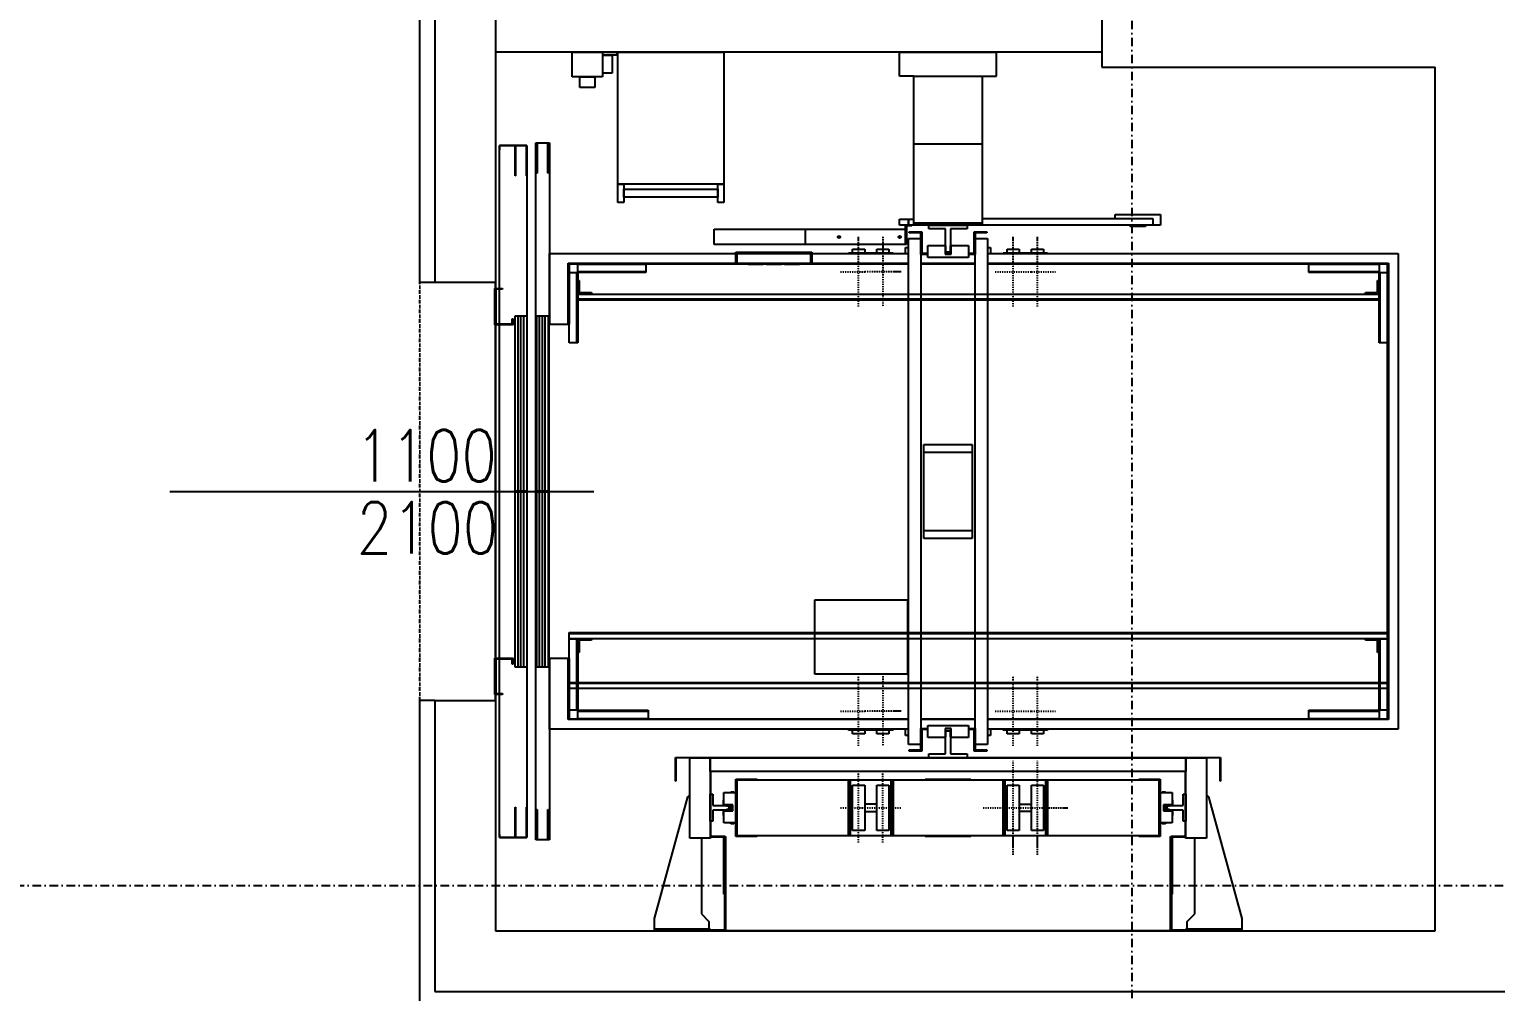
# Model space of a CAD drawing. Header units: millimetres. Extents: x -3035503 to 19821, y 792 to 235380.
# Drawn here: x -2928843 to -2924005, y 187335 to 190511 of the extents above; entities that cross this region are included whole.
import ezdxf
from ezdxf.enums import TextEntityAlignment as Align

# ---------------------------------------------------------------- set-up
doc = ezdxf.new("R2010")
doc.units = ezdxf.units.MM
for name, pattern in [('4np_fit_out$0$ČERCHOVANÁ', [25.4, 12.7, -6.35, 0, -6.35]), ('DD4', [0.8, 0.4, -0.2, 0, -0.2]), ('DIVIDE', [31.75, 12.7, -6.35, 0, -6.35, 0, -6.35])]:
    doc.linetypes.add(name, pattern=pattern)
for name, color, linetype in [('ARCH_N-02-CO', 251, 'Continuous'), ('ARCH_O-02-CO', 251, 'Continuous'), ('ARCH_O-06-CO', 8, 'DD4'), ('ARCH_T-02-CO', 252, 'Continuous'), ('ARCH_Z-02-CO', 252, 'Continuous'), ('ARCH_Z-06-CO', 252, 'Continuous')]:
    doc.layers.add(name, color=color, linetype=linetype)
doc.styles.add('4np_fit_out$0$STANDARD', font='romans.shx', dxfattribs={"width": 0.8})

# ---------------------------------------------------------------- blocks, each defined once
blk = doc.blocks.new('4np_fit_out$0$LIFT - V4 - 1500x2700')
at = {"layer": 'ARCH_N-02-CO'}
for p, q in [((-785, 2978), (-785, 1623)), ((785, 2978), (-785, 2978)), ((785, 1623), (785, 2978)), ((753, 2946), (-753, 2946)), ((-753, 2946), (-753, 1623)), ((-750, 2943), (750, 2943)), ((-750, 1623), (-750, 2943)), ((750, 2943), (750, 1623)), ((753, 1623), (753, 2946)), ((-1450, 2462), (-1450, 2277)), ((-1444, 2462), (-1450, 2462)), ((-1444, 2277), (-1444, 2462)), ((-1409, 2462), (-1444, 2462)), ((-1444, 2462), (-1444, 2282)), ((-1008, 2352), (-1409, 2462)), ((-956, 2392), (-956, 2391)), ((-878, 2392), (-956, 2392)), ((-956, 2391), (-879, 2391)), ((-879, 2391), (-879, 1556.5)), ((-878, 1556.5), (-878, 2392)), ((-879, 2345.5), (-1144, 2345.5)), ((-1144, 2345.5), (-1144, 2277.5)), ((-1003, 2347), (-1008, 2352)), ((-1003, 2345.5), (-1003, 2347)), ((-879, 2277.5), (-879, 2345.5)), ((-1447, 2277), (-1450, 2277)), ((-1450, 2277), (-1450, 2227)), ((-1450, 2277), (-1444, 2277)), ((-1447, 2230), (-1447, 2277)), ((-1444, 2282), (-1419, 2282)), ((-1419, 2282), (-1394, 2307)), ((-1394, 2307), (-1144, 2307)), ((-1144, 2277.5), (-1144, 2277)), ((-1144, 2277.5), (-879, 2277.5)), ((-1144, 2277), (-1088.5, 2277)), ((-1140.5, 2277.5), (-1140.5, 2233)), ((-1137.5, 2277), (-1088.5, 2277)), ((-1137.5, 2230), (-1137.5, 2277)), ((-999.5, 2277.5), (-1088.5, 2277.5)), ((-1088.5, 2277.5), (-1088.5, 2276.5)), ((-1088.5, 2277), (-1088.5, 2269.1)), ((-999.5, 2277), (-1088.5, 2277)), ((-1088.5, 2276.5), (-999.5, 2276.5)), ((-999.5, 2276.5), (-999.5, 2277.5)), ((-999.5, 2269.1), (-999.5, 2277)), ((-999.5, 2277), (-924, 2277)), ((-999.5, 2277), (-949, 2277)), ((-949, 2277), (-949, 2277.5)), ((-879, 2277.5), (-924, 2277.5)), ((-924, 2277.5), (-924, 708.5)), ((-879, 708.5), (-879, 2277.5)), ((-1450, 2227), (-1450, 759)), ((-1450, 2227), (-1139, 2227)), ((-1139, 2230), (-1447, 2230)), ((-1140.5, 2233), (-1329, 2233)), ((-1329, 2233), (-1329, 2230)), ((-1329, 2230), (-1137.5, 2230)), ((-1139, 2227), (-1139, 2230)), ((-1054, 2232.5), (-1094, 2232.5)), ((-1094, 2232.5), (-1094, 2193.5)), ((-1088.5, 2269.1), (-1051.9, 2269.1)), ((-1052, 2234), (-1069, 2234)), ((-1069, 2234), (-1069, 2232.5)), ((-1054, 2203.5), (-1054, 2232.5)), ((-1052, 2224), (-1052, 2234)), ((-1051.9, 2269.1), (-1051.9, 2224)), ((-1036.1, 2224), (-1036.1, 2269.1)), ((-1036.1, 2269.1), (-999.5, 2269.1)), ((-1019, 2234), (-1036, 2234)), ((-1036, 2234), (-1036, 2224)), ((-994, 2232.5), (-1034, 2232.5)), ((-1034, 2232.5), (-1034, 2203.5)), ((-1019, 2232.5), (-1019, 2234)), ((-994, 2193.5), (-994, 2232.5)), ((-949, 2193), (-1139, 2193)), ((-1139, 2193), (-1139, 2123)), ((-1136, 2190), (-952, 2190)), ((-1136, 2123), (-1136, 2190)), ((-952, 2190), (-1136, 2190)), ((-1136, 2190), (-1136, 1821.5)), ((-1094, 2210), (-1096.5, 2210)), ((-1096.5, 2210), (-1096.5, 2200)), ((-1096.5, 2200), (-1094, 2200)), ((-1094, 2193.5), (-994, 2193.5)), ((-1049, 2224), (-1054, 2224)), ((-1034, 2203.5), (-1054, 2203.5)), ((-1049, 2204), (-1049, 2224)), ((-1049, 2215), (-1039, 2215)), ((-1039, 2215), (-1049, 2215)), ((-1049, 2210), (-1039, 2210)), ((-1039, 2210), (-1049, 2210)), ((-1039, 2204), (-1049, 2204)), ((-1034, 2224), (-1039, 2224)), ((-1039, 2224), (-1039, 2204)), ((-991.5, 2210), (-994, 2210)), ((-994, 2200), (-991.5, 2200)), ((-991.5, 2200), (-991.5, 2210)), ((-952, 2190), (-952, 2123)), ((-952, 1821.5), (-952, 2190)), ((-949, 2123), (-949, 2193)), ((914, 2194), (879, 2194)), ((879, 2194), (879, 2169)), ((914, 2044), (914, 2194)), ((879, 2144), (874, 2144)), ((874, 2144), (874, 2124)), ((901, 2169), (879, 2169)), ((879, 2169), (879, 1605.5)), ((879, 2124), (879, 2144)), ((901, 1605.5), (901, 2169)), ((-1139, 2123), (-1136, 2123)), ((-952, 2123), (-949, 2123)), ((879, 2124), (874, 2124)), ((874, 2124), (874, 2114)), ((874, 2114), (874, 2094)), ((874, 2114), (879, 2114)), ((874, 2094), (879, 2094)), ((879, 2114), (879, 2124)), ((879, 2094), (879, 2114)), ((901, 2044), (914, 2044)), ((-1136, 1821.5), (-1136, 1815.5)), ((-952, 1821.5), (-1136, 1821.5)), ((-1136, 1815.5), (-1136, 1680.5)), ((-952, 1815.5), (-1136, 1815.5)), ((-1136, 1815.5), (-952, 1815.5)), ((-1113.3, 1808), (-1119, 1808)), ((-1119, 1808), (-1119, 1768)), ((-1097, 1808), (-1113.3, 1808)), ((-1072.7, 1808), (-1097, 1808)), ((-1044, 1808), (-1072.7, 1808)), ((-1055.5, 1810.5), (-1056.5, 1810.5)), ((-1056.5, 1810.5), (-1056.5, 1808)), ((-1052.8, 1810.5), (-1055.5, 1810.5)), ((-1048.8, 1810.5), (-1052.8, 1810.5)), ((-1044, 1810.5), (-1048.8, 1810.5)), ((-1039.2, 1810.5), (-1044, 1810.5)), ((-1015.3, 1808), (-1044, 1808)), ((-1035.2, 1810.5), (-1039.2, 1810.5)), ((-1032.5, 1810.5), (-1035.2, 1810.5)), ((-1031.5, 1810.5), (-1032.5, 1810.5)), ((-1031.5, 1808), (-1031.5, 1810.5)), ((-991, 1808), (-1015.3, 1808)), ((-974.7, 1808), (-991, 1808)), ((-969, 1808), (-974.7, 1808)), ((-969, 1768), (-969, 1808)), ((-952, 1815.5), (-952, 1821.5)), ((-952, 1680.5), (-952, 1815.5)), ((-794.3, 1808), (-800, 1808)), ((-800, 1808), (-800, 1768)), ((-787.5, 1808), (-794.3, 1808)), ((-785, 1821.5), (-787.5, 1821.5)), ((-787.5, 1821.5), (-787.5, 1674.5)), ((787.5, 1821.5), (785, 1821.5)), ((787.5, 1674.5), (787.5, 1821.5)), ((794.3, 1808), (787.5, 1808)), ((800, 1808), (794.3, 1808)), ((800, 1768), (800, 1808)), ((-1119, 1768), (-1113.3, 1768)), ((-1113.3, 1768), (-1097, 1768)), ((-1097, 1768), (-1072.7, 1768)), ((-1072.7, 1768), (-1044, 1768)), ((-1056.5, 1768), (-1056.5, 1728)), ((-1044, 1768), (-1015.3, 1768)), ((-1031.5, 1728), (-1031.5, 1768)), ((-1015.3, 1768), (-991, 1768)), ((-991, 1768), (-974.7, 1768)), ((-974.7, 1768), (-969, 1768)), ((-800, 1768), (-794.3, 1768)), ((-794.3, 1768), (-787.5, 1768)), ((787.5, 1768), (794.3, 1768)), ((794.3, 1768), (800, 1768)), ((-1113.3, 1728), (-1119, 1728)), ((-1119, 1728), (-1119, 1688)), ((-1097, 1728), (-1113.3, 1728)), ((-1072.7, 1728), (-1097, 1728)), ((-1044, 1728), (-1072.7, 1728)), ((-1015.3, 1728), (-1044, 1728)), ((-991, 1728), (-1015.3, 1728)), ((-974.7, 1728), (-991, 1728)), ((-969, 1728), (-974.7, 1728)), ((-969, 1688), (-969, 1728)), ((-794.3, 1728), (-800, 1728)), ((-800, 1728), (-800, 1688)), ((-787.5, 1728), (-794.3, 1728)), ((794.3, 1728), (787.5, 1728)), ((800, 1728), (794.3, 1728)), ((800, 1688), (800, 1728)), ((-1136, 1680.5), (-1136, 1674.5)), ((-952, 1680.5), (-1136, 1680.5)), ((-1136, 1680.5), (-952, 1680.5)), ((-1136, 1674.5), (-1136, 1311.5)), ((-1136, 1674.5), (-952, 1674.5)), ((-1119, 1688), (-1113.3, 1688)), ((-1113.3, 1688), (-1097, 1688)), ((-1097, 1688), (-1072.7, 1688)), ((-1072.7, 1688), (-1044, 1688)), ((-1056.5, 1688), (-1056.5, 1685.5)), ((-1056.5, 1685.5), (-1055.5, 1685.5)), ((-1055.5, 1685.5), (-1052.8, 1685.5)), ((-1052.8, 1685.5), (-1048.8, 1685.5)), ((-1048.8, 1685.5), (-1044, 1685.5)), ((-1044, 1688), (-1015.3, 1688)), ((-1044, 1685.5), (-1039.2, 1685.5)), ((-1039.2, 1685.5), (-1035.2, 1685.5)), ((-1035.2, 1685.5), (-1032.5, 1685.5)), ((-1032.5, 1685.5), (-1031.5, 1685.5)), ((-1031.5, 1685.5), (-1031.5, 1688)), ((-1015.3, 1688), (-991, 1688)), ((-991, 1688), (-974.7, 1688)), ((-974.7, 1688), (-969, 1688)), ((-952, 1674.5), (-952, 1680.5)), ((-952, 1311.5), (-952, 1674.5)), ((-800, 1688), (-794.3, 1688)), ((-794.3, 1688), (-787.5, 1688)), ((-787.5, 1674.5), (-785, 1674.5)), ((785, 1674.5), (787.5, 1674.5)), ((787.5, 1688), (794.3, 1688)), ((794.3, 1688), (800, 1688)), ((1370, 1380.5), (1370, 1653)), ((1370, 1653), (1450, 1653)), ((1450, 1333), (1450, 1653)), ((-857, 1621), (-857, 1579)), ((-853, 1621), (-857, 1621)), ((-853, 1583), (-853, 1621)), ((-835, 1623), (-835, 1583)), ((835, 1623), (-835, 1623)), ((-805, 1633), (-805, 1623)), ((-785, 1633), (-805, 1633)), ((805, 1633), (785, 1633)), ((805, 1623), (805, 1633)), ((835, 1583), (835, 1623)), ((857, 1621), (853, 1621)), ((853, 1621), (853, 1583)), ((857, 1579), (857, 1621)), ((885, 1605.5), (879, 1605.5)), ((879, 1605.5), (879, 1380.5)), ((1147, 1605.5), (885, 1605.5)), ((885, 1605.5), (885, 1380.5)), ((885, 1380.5), (885, 1605.5)), ((1370, 1605.5), (1147, 1605.5)), ((1147, 1380.5), (1147, 1605.5)), ((-1136, 1568), (-1139, 1568)), ((-1139, 1568), (-1139, 1418)), ((-949, 1568), (-952, 1568)), ((-949, 1418), (-949, 1568)), ((-878.5, 1556.5), (-879, 1556.5)), ((-866.3, 1556.5), (-879, 1556.5)), ((-879, 1556.5), (-879, 1429.5)), ((-879, 1556.5), (-878, 1556.5)), ((-878.5, 1429.5), (-878.5, 1556.5)), ((-866.3, 1500.9), (-866.3, 1556.5)), ((-857, 1579), (-786, 1579)), ((-782, 1583), (-853, 1583)), ((-835, 1583), (835, 1583)), ((-811.5, 1560), (-811.5, 1503)), ((-772.5, 1560), (-811.5, 1560)), ((-786, 1579), (-786, 1560)), ((-782, 1560), (-782, 1583)), ((-772.5, 1426), (-772.5, 1560)), ((-753, 1583), (-753, 1403)), ((-750, 1403), (-750, 1583)), ((-155, 1573), (-155, 1413)), ((-130, 1573), (-155, 1573)), ((-130, 1573), (-130, 1413)), ((130, 1573), (-130, 1573)), ((155, 1573), (130, 1573)), ((130, 1413), (130, 1573)), ((155, 1413), (155, 1573)), ((750, 1583), (750, 1403)), ((753, 1403), (753, 1583)), ((772.5, 1560), (772.5, 1426)), ((811.5, 1560), (772.5, 1560)), ((853, 1583), (782, 1583)), ((782, 1583), (782, 1560)), ((786, 1579), (857, 1579)), ((786, 1560), (786, 1579)), ((811.5, 1503), (811.5, 1560)), ((879, 1556.5), (866.3, 1556.5)), ((866.3, 1556.5), (866.3, 1500.9)), ((879, 1556.5), (878.5, 1556.5)), ((878.5, 1556.5), (878.5, 1429.5)), ((879, 1429.5), (879, 1556.5)), ((-790, 1500.9), (-866.3, 1500.9)), ((-811.5, 1503), (-782.5, 1503)), ((-810, 1503), (-810, 1501)), ((-810, 1501), (-790, 1501)), ((-790, 1501), (-790, 1485)), ((-790, 1485.1), (-790, 1500.9)), ((-782.5, 1503), (-782.5, 1483)), ((782.5, 1483), (782.5, 1503)), ((782.5, 1503), (811.5, 1503)), ((790, 1501), (810, 1501)), ((790, 1485), (790, 1501)), ((866.3, 1500.9), (790, 1500.9)), ((790, 1500.9), (790, 1485.1)), ((810, 1501), (810, 1503)), ((-866.3, 1485.1), (-790, 1485.1)), ((-866.3, 1429.5), (-866.3, 1485.1)), ((-811.5, 1483), (-811.5, 1426)), ((-782.5, 1483), (-811.5, 1483)), ((-790, 1485), (-810, 1485)), ((-810, 1485), (-810, 1483)), ((811.5, 1483), (782.5, 1483)), ((790, 1485.1), (866.3, 1485.1)), ((810, 1485), (790, 1485)), ((810, 1483), (810, 1485)), ((811.5, 1426), (811.5, 1483)), ((866.3, 1485.1), (866.3, 1429.5)), ((-1139, 1418), (-1136, 1418)), ((-952, 1418), (-949, 1418)), ((-879, 1429.5), (-878.5, 1429.5)), ((-879, 1429.5), (-866.3, 1429.5)), ((-878, 1429.5), (-879, 1429.5)), ((-879, 1429.5), (-879, 595)), ((-878, 594), (-878, 1429.5)), ((-857, 1407), (-857, 1365)), ((-786, 1407), (-857, 1407)), ((-811.5, 1426), (-772.5, 1426)), ((-786, 1426), (-786, 1407)), ((-782, 1403), (-782, 1426)), ((-155, 1413), (-130, 1413)), ((-130, 1413), (130, 1413)), ((130, 1413), (155, 1413)), ((772.5, 1426), (811.5, 1426)), ((782, 1426), (782, 1403)), ((786, 1407), (786, 1426)), ((857, 1407), (786, 1407)), ((857, 1365), (857, 1407)), ((866.3, 1429.5), (879, 1429.5)), ((878.5, 1429.5), (879, 1429.5)), ((-857, 1365), (-853, 1365)), ((-853, 1365), (-853, 1403)), ((-853, 1403), (-782, 1403)), ((-835, 1403), (-835, 1363)), ((835, 1403), (-835, 1403)), ((-835, 1363), (835, 1363)), ((-805, 1363), (-805, 1353)), ((-785, 1363), (-785, 178)), ((-753, 1363), (-753, 240)), ((-750, 240), (-750, 1363)), ((-357.5, 1359), (-602.5, 1359)), ((-602.5, 1359), (-602.5, 1053)), ((-357.5, 1053), (-357.5, 1359)), ((750, 1363), (750, 243)), ((753, 240), (753, 1363)), ((782, 1403), (853, 1403)), ((785, 1043), (785, 1363)), ((805, 1353), (805, 1363)), ((876, 1356), (815, 1356)), ((815, 1356), (815, 1353)), ((835, 1363), (835, 1403)), ((853, 1403), (853, 1365)), ((853, 1365), (857, 1365)), ((879, 1373), (876, 1373)), ((876, 1373), (876, 1356)), ((879, 1380.5), (879, 1363)), ((879, 1380.5), (885, 1380.5)), ((879, 1353), (879, 1373)), ((879, 1363), (899, 1363)), ((899, 1363), (879, 1363)), ((879, 1363), (879, 1333)), ((885, 1380.5), (1147, 1380.5)), ((899, 1363), (899, 1380.5)), ((899, 1333), (899, 1363)), ((1147, 1380.5), (1370, 1380.5)), ((1370, 1380.5), (1370, 1333)), ((-952, 1311.5), (-1136, 1311.5)), ((-1136, 1311.5), (-1136, 1305.5)), ((-952, 1305.5), (-952, 1311.5)), ((-805, 1353), (-785, 1353)), ((-785, 1311.5), (-787.5, 1311.5)), ((-787.5, 1311.5), (-787.5, 1164.5)), ((785, 1353), (805, 1353)), ((787.5, 1311.5), (785, 1311.5)), ((787.5, 1164.5), (787.5, 1311.5)), ((865, 1353), (815, 1353)), ((815, 1353), (815, 1023)), ((815, 1353), (879, 1353)), ((836.3, 1334.5), (836, 1333)), ((836, 1333), (836.3, 1331.5)), ((837.2, 1335.8), (836.3, 1334.5)), ((836.3, 1331.5), (837.2, 1330.2)), ((838.5, 1336.7), (837.2, 1335.8)), ((837.2, 1330.2), (838.5, 1329.3)), ((840, 1337), (838.5, 1336.7)), ((838.5, 1329.3), (840, 1329)), ((841.5, 1336.7), (840, 1337)), ((840, 1329), (841.5, 1329.3)), ((842.8, 1335.8), (841.5, 1336.7)), ((841.5, 1329.3), (842.8, 1330.2)), ((843.7, 1334.5), (842.8, 1335.8)), ((842.8, 1330.2), (843.7, 1331.5)), ((844, 1333), (843.7, 1334.5)), ((843.7, 1331.5), (844, 1333)), ((865, 1023), (865, 1353)), ((879, 1333), (899, 1333)), ((1370, 1333), (1450, 1333)), ((-1136, 1305.5), (-952, 1305.5)), ((-952, 1305.5), (-1136, 1305.5)), ((-1136, 1305.5), (-1136, 1170.5)), ((-1113.3, 1298), (-1119, 1298)), ((-1119, 1298), (-1119, 1258)), ((-1097, 1298), (-1113.3, 1298)), ((-1072.7, 1298), (-1097, 1298)), ((-1044, 1298), (-1072.7, 1298)), ((-1056, 1300.5), (-1057, 1300.5)), ((-1057, 1300.5), (-1057, 1298)), ((-1055.5, 1303), (-1056.5, 1303)), ((-1056.5, 1303), (-1056.5, 1300.5)), ((-1053.2, 1300.5), (-1056, 1300.5)), ((-1052.8, 1303), (-1055.5, 1303)), ((-1049, 1300.5), (-1053.2, 1300.5)), ((-1048.8, 1303), (-1052.8, 1303)), ((-1044, 1300.5), (-1049, 1300.5)), ((-1044, 1303), (-1048.8, 1303)), ((-1039.2, 1303), (-1044, 1303)), ((-1039, 1300.5), (-1044, 1300.5)), ((-1015.3, 1298), (-1044, 1298)), ((-1035.2, 1303), (-1039.2, 1303)), ((-1034.8, 1300.5), (-1039, 1300.5)), ((-1032.5, 1303), (-1035.2, 1303)), ((-1032, 1300.5), (-1034.8, 1300.5)), ((-1031.5, 1303), (-1032.5, 1303)), ((-1031, 1300.5), (-1032, 1300.5)), ((-1031.5, 1300.5), (-1031.5, 1303)), ((-1031, 1298), (-1031, 1300.5)), ((-991, 1298), (-1015.3, 1298)), ((-974.7, 1298), (-991, 1298)), ((-969, 1298), (-974.7, 1298)), ((-969, 1258), (-969, 1298)), ((-952, 1170.5), (-952, 1305.5)), ((-794.3, 1298), (-800, 1298)), ((-800, 1298), (-800, 1258)), ((-787.5, 1298), (-794.3, 1298)), ((794.3, 1298), (787.5, 1298)), ((800, 1298), (794.3, 1298)), ((800, 1258), (800, 1298)), ((-1119, 1258), (-1113.3, 1258)), ((-1113.3, 1218), (-1119, 1218)), ((-1119, 1218), (-1119, 1178)), ((-1113.3, 1258), (-1097, 1258)), ((-1097, 1218), (-1113.3, 1218)), ((-1097, 1258), (-1072.7, 1258)), ((-1072.7, 1218), (-1097, 1218)), ((-1072.7, 1258), (-1044, 1258)), ((-1044, 1218), (-1072.7, 1218)), ((-1057, 1258), (-1057, 1218)), ((-1044, 1258), (-1015.3, 1258)), ((-1015.3, 1218), (-1044, 1218)), ((-1031, 1218), (-1031, 1258)), ((-1015.3, 1258), (-991, 1258)), ((-991, 1218), (-1015.3, 1218)), ((-991, 1258), (-974.7, 1258)), ((-974.7, 1218), (-991, 1218)), ((-974.7, 1258), (-969, 1258)), ((-969, 1218), (-974.7, 1218)), ((-969, 1178), (-969, 1218)), ((-800, 1258), (-794.3, 1258)), ((-794.3, 1218), (-800, 1218)), ((-800, 1218), (-800, 1178)), ((-794.3, 1258), (-787.5, 1258)), ((-787.5, 1218), (-794.3, 1218)), ((787.5, 1258), (794.3, 1258)), ((794.3, 1218), (787.5, 1218)), ((794.3, 1258), (800, 1258)), ((800, 1218), (794.3, 1218)), ((800, 1178), (800, 1218)), ((-1136, 1170.5), (-952, 1170.5)), ((-952, 1170.5), (-1136, 1170.5)), ((-1136, 1170.5), (-1136, 1164.5)), ((-1136, 1164.5), (-1136, 796)), ((-1136, 1164.5), (-952, 1164.5)), ((-1119, 1178), (-1113.3, 1178)), ((-1113.3, 1178), (-1097, 1178)), ((-1097, 1178), (-1072.7, 1178)), ((-1072.7, 1178), (-1044, 1178)), ((-1057, 1178), (-1057, 1175.5)), ((-1057, 1175.5), (-1056, 1175.5)), ((-1056, 1175.5), (-1053.2, 1175.5)), ((-1053.2, 1175.5), (-1049, 1175.5)), ((-1049, 1175.5), (-1044, 1175.5)), ((-1044, 1178), (-1015.3, 1178)), ((-1044, 1175.5), (-1039, 1175.5)), ((-1039, 1175.5), (-1034.8, 1175.5)), ((-1034.8, 1175.5), (-1032, 1175.5)), ((-1032, 1175.5), (-1031, 1175.5)), ((-1031, 1175.5), (-1031, 1178)), ((-1015.3, 1178), (-991, 1178)), ((-991, 1178), (-974.7, 1178)), ((-974.7, 1178), (-969, 1178)), ((-952, 1164.5), (-952, 1170.5)), ((-952, 796), (-952, 1164.5)), ((-800, 1178), (-794.3, 1178)), ((-794.3, 1178), (-787.5, 1178)), ((-787.5, 1164.5), (-785, 1164.5)), ((785, 1164.5), (787.5, 1164.5)), ((787.5, 1178), (794.3, 1178)), ((794.3, 1178), (800, 1178)), ((836.3, 1134.5), (836, 1133)), ((836, 1133), (836.3, 1131.5)), ((837.2, 1135.8), (836.3, 1134.5)), ((836.3, 1131.5), (837.2, 1130.2)), ((838.5, 1136.7), (837.2, 1135.8)), ((837.2, 1130.2), (838.5, 1129.3)), ((840, 1137), (838.5, 1136.7)), ((838.5, 1129.3), (840, 1129)), ((841.5, 1136.7), (840, 1137)), ((840, 1129), (841.5, 1129.3)), ((842.8, 1135.8), (841.5, 1136.7)), ((841.5, 1129.3), (842.8, 1130.2)), ((843.7, 1134.5), (842.8, 1135.8)), ((842.8, 1130.2), (843.7, 1131.5)), ((844, 1133), (843.7, 1134.5)), ((843.7, 1131.5), (844, 1133)), ((-602.5, 1053), (-357.5, 1053)), ((770, 1043), (753, 1043)), ((753, 1040), (770, 1040)), ((770, 1043), (770, 1040)), ((790, 1043), (770, 1043)), ((770, 1040), (770, 1043)), ((770, 1040), (787, 1040)), ((785, 796), (785, 1040)), ((787, 1040), (787, 796)), ((790, 793), (790, 1043)), ((815, 1023), (865, 1023)), ((865, 1021), (815, 1021)), ((815, 1021), (815, 721)), ((865, 721), (865, 1021)), ((750, 1003), (749.7, 1003)), ((749.7, 1003), (749.7, 953)), ((750, 953), (750, 1003)), ((749.7, 953), (750, 953)), ((750, 943), (749.7, 943)), ((749.7, 943), (749.7, 893)), ((750, 893), (750, 943)), ((750, 883), (749.7, 883)), ((749.7, 883), (749.7, 833)), ((749.7, 893), (750, 893)), ((750, 833), (750, 883)), ((-1139, 863), (-1139, 793)), ((-1136, 863), (-1139, 863)), ((-1136, 796), (-1136, 863)), ((-952, 863), (-952, 796)), ((-949, 863), (-952, 863)), ((-949, 793), (-949, 863)), ((749.7, 833), (750, 833)), ((-1139, 793), (-949, 793)), ((-952, 796), (-1136, 796)), ((-1136, 796), (-952, 796)), ((-1096.5, 786), (-1096.5, 776)), ((-1094, 786), (-1096.5, 786)), ((-1096.5, 776), (-1094, 776)), ((-1094, 792.5), (-1094, 753.5)), ((-994, 792.5), (-1094, 792.5)), ((-1054, 753.5), (-1054, 782.5)), ((-1054, 782.5), (-1034, 782.5)), ((-1049, 762), (-1049, 782)), ((-1049, 782), (-1039, 782)), ((-1039, 776), (-1049, 776)), ((-1049, 776), (-1039, 776)), ((-1039, 782), (-1039, 762)), ((-1034, 782.5), (-1034, 753.5)), ((-994, 753.5), (-994, 792.5)), ((-991.5, 786), (-994, 786)), ((-994, 776), (-991.5, 776)), ((-991.5, 776), (-991.5, 786)), ((770, 796), (753, 796)), ((753, 793), (770, 793)), ((770, 796), (770, 793)), ((787, 796), (770, 796)), ((770, 793), (770, 796)), ((770, 793), (790, 793)), ((785, 178), (785, 793)), ((-1139, 759), (-1450, 759)), ((-1450, 759), (-1450, 709)), ((-1447, 756), (-1139, 756)), ((-1447, 709), (-1447, 756)), ((-1137.5, 756), (-1329, 756)), ((-1329, 756), (-1329, 753)), ((-1329, 753), (-1140.5, 753)), ((-1140.5, 753), (-1140.5, 708.5)), ((-1139, 756), (-1139, 759)), ((-1137.5, 709), (-1137.5, 756)), ((-1094, 753.5), (-1054, 753.5)), ((-1069, 753.5), (-1069, 752)), ((-1069, 752), (-1052, 752)), ((-1054, 762), (-1049, 762)), ((-1052, 752), (-1052, 762)), ((-1051.9, 762), (-1051.9, 716.9)), ((-1039, 771), (-1049, 771)), ((-1049, 771), (-1039, 771)), ((-1039, 762), (-1034, 762)), ((-1036.1, 716.9), (-1036.1, 762)), ((-1036, 762), (-1036, 752)), ((-1036, 752), (-1019, 752)), ((-1034, 753.5), (-994, 753.5)), ((-1019, 752), (-1019, 753.5)), ((1014, 753), (954, 753)), ((954, 753), (954, 733)), ((954, 733), (1014, 733)), ((997, 733), (971, 733)), ((971, 733), (971, 423)), ((997, 423), (997, 733)), ((1014, 733), (1014, 753)), ((1450, 753), (1014, 753)), ((1014, 753), (1014, 403)), ((1450, 403), (1450, 753)), ((-1450, 709), (-1447, 709)), ((-1450, 709), (-1450, 524)), ((-1444, 709), (-1450, 709)), ((-1444, 524), (-1444, 709)), ((-1419, 704), (-1444, 704)), ((-1444, 704), (-1444, 524)), ((-1394, 679), (-1419, 704)), ((-1144, 679), (-1394, 679)), ((-1088.5, 709), (-1144, 709)), ((-1144, 709), (-1144, 708.5)), ((-879, 708.5), (-1144, 708.5)), ((-1144, 708.5), (-1144, 640.5)), ((-1088.5, 709), (-1137.5, 709)), ((-1051.9, 716.9), (-1088.5, 716.9)), ((-1088.5, 716.9), (-1088.5, 709)), ((-999.5, 709.5), (-1088.5, 709.5)), ((-1088.5, 709.5), (-1088.5, 708.5)), ((-1088.5, 709), (-999.5, 709)), ((-1088.5, 708.5), (-999.5, 708.5)), ((-999.5, 716.9), (-1036.1, 716.9)), ((-999.5, 709), (-999.5, 716.9)), ((-999.5, 708.5), (-999.5, 709.5)), ((-924, 709), (-999.5, 709)), ((-949, 709), (-999.5, 709)), ((-949, 708.5), (-949, 709)), ((-924, 708.5), (-879, 708.5)), ((-879, 640.5), (-879, 708.5)), ((815, 721), (865, 721)), ((-1409, 524), (-1008, 634)), ((-1144, 640.5), (-879, 640.5)), ((-1008, 634), (-1003, 639)), ((-1003, 639), (-1003, 640.5)), ((-879, 595), (-956, 595)), ((-956, 595), (-956, 594)), ((-956, 594), (-878, 594)), ((-1450, 524), (-1444, 524)), ((-1444, 524), (-1409, 524)), ((1014, 423), (954, 423)), ((954, 423), (954, 403)), ((954, 403), (1014, 403)), ((971, 423), (997, 423)), ((1014, 403), (1014, 423)), ((1014, 403), (1450, 403)), ((1450, 400), (1440, 400)), ((1440, 400), (1440, 353)), ((1450, 400), (1450, 403)), ((1450, 353), (1450, 400)), ((1450, 353), (1368, 353)), ((1368, 353), (1368, 253)), ((1440, 385), (1380, 385)), ((1380, 385), (1380, 353)), ((1440, 353), (1440, 385)), ((1450, 253), (1450, 353)), ((1368, 328), (1333, 328)), ((1333, 328), (1333, 326.1)), ((1333, 326.1), (1333, 320.7)), ((1333, 320.7), (1333, 312.6)), ((1333, 312.6), (1333, 303)), ((1333, 303), (1333, 293.4)), ((1333, 293.4), (1333, 285.3)), ((1368, 326.1), (1368, 328)), ((1368, 320.7), (1368, 326.1)), ((1368, 312.6), (1368, 320.7)), ((1368, 303), (1368, 312.6)), ((1368, 293.4), (1368, 303)), ((1368, 285.3), (1368, 293.4)), ((-551.5, 243), (-750, 243)), ((-750, 243), (-750, 240)), ((-551.5, 240), (-551.5, 243)), ((750, 243), (551.5, 243)), ((551.5, 243), (551.5, 240)), ((1333, 285.3), (1333, 279.9)), ((1333, 279.9), (1333, 278)), ((1333, 278), (1368, 278)), ((1368, 279.9), (1368, 285.3)), ((1368, 278), (1368, 279.9)), ((1368, 253), (1450, 253)), ((-753, 240), (-750, 240)), ((-750, 240), (-551.5, 240)), ((-551.5, 241.5), (-551.5, 176.5)), ((551.5, 176.5), (551.5, 241.5)), ((551.5, 240), (753, 240)), ((-551.5, 178), (-1150, 178)), ((-1150, 178), (-1150, 133)), ((-1050, 173), (-1150, 173)), ((-1150, 173), (-1150, 136)), ((-1149, 172), (-1050, 172)), ((-1149, 137), (-1149, 172)), ((-1050, 172), (-1050, 173)), ((-785, 178), (-551.5, 178)), ((-1.1, 173), (-580, 173)), ((-580, 173), (-580, 136)), ((-580, 163.8), (-1, 163.8)), ((-580, 154.5), (-1, 154.5)), ((-580, 145.2), (-1, 145.2)), ((-551.5, 176.5), (551.5, 176.5)), ((-1.1, 136), (-1.1, 173)), ((579.9, 173), (1, 173)), ((1, 173), (1, 136)), ((1, 163.8), (580, 163.8)), ((1, 154.5), (580, 154.5)), ((1, 145.2), (580, 145.2)), ((551.5, 178), (785, 178)), ((1150, 178), (551.5, 178)), ((579.9, 136), (579.9, 173)), ((1150, 173), (1050, 173)), ((1050, 173), (1050, 172)), ((1050, 172), (1149, 172)), ((1149, 172), (1149, 137)), ((1150, 133), (1150, 178)), ((1150, 136), (1150, 173)), ((-1150, 136), (-1050, 136)), ((-1150, 133), (1150, 133)), ((-1050, 137), (-1149, 137)), ((-1132, 103), (-1142, 103)), ((-1142, 103), (-1142, 13)), ((-1042, 103), (-1142, 103)), ((-1142, 103), (-1142, 64.5)), ((-1141.9, 102.9), (-1132, 102.9)), ((-1141.9, 13.1), (-1141.9, 102.9)), ((-1141, 102), (-1042, 102)), ((-1141, 65.5), (-1141, 102)), ((-1132, 102.9), (-1132, 103)), ((-580, 103), (-1132, 103)), ((-1050, 136), (-1050, 137)), ((-1042, 102), (-1042, 103)), ((-580, 136), (-1.1, 136)), ((-1.1, 103), (-580, 103)), ((-580, 103), (-580, 64.5)), ((1, 103), (-1.1, 103)), ((-1.1, 64.5), (-1.1, 103)), ((1, 136), (579.9, 136)), ((579.9, 103), (1, 103)), ((1, 103), (1, 64.5)), ((1127, 103), (579.9, 103)), ((579.9, 64.5), (579.9, 103)), ((1142, 103), (1042, 103)), ((1042, 103), (1042, 102)), ((1042, 102), (1141, 102)), ((1149, 137), (1050, 137)), ((1050, 137), (1050, 136)), ((1050, 136), (1150, 136)), ((1127, 103), (1127, 102.9)), ((1142, 103), (1127, 103)), ((1127, 102.9), (1141.9, 102.9)), ((1141, 102), (1141, 65.5)), ((1141.9, 102.9), (1141.9, 13.1)), ((1142, 13), (1142, 103)), ((1142, 64.5), (1142, 103)), ((-1142, 64.5), (-1042, 64.5)), ((-1042, 65.5), (-1141, 65.5)), ((-1042, 64.5), (-1042, 65.5)), ((-580, 93.4), (-1, 93.4)), ((-580, 83.8), (-1, 83.8)), ((-580, 74.1), (-1, 74.1)), ((-580, 64.5), (-1.1, 64.5)), ((-550, 58), (-570, 58)), ((-570, 58), (-570, 55)), ((-570, 55), (-553, 55)), ((-553, 55), (-553, 1)), ((-550, -2), (-550, 58)), ((1, 93.4), (580, 93.4)), ((1, 83.8), (580, 83.8)), ((1, 74.1), (580, 74.1)), ((1, 64.5), (579.9, 64.5)), ((550, 58), (550, -2)), ((570, 58), (550, 58)), ((553, 1), (553, 55)), ((553, 55), (570, 55)), ((570, 55), (570, 58)), ((1141, 65.5), (1042, 65.5)), ((1042, 65.5), (1042, 64.5)), ((1042, 64.5), (1142, 64.5)), ((-1142, 13), (-1132, 13)), ((-1132, 13.1), (-1141.9, 13.1)), ((-1132, 13), (-1132, 13.1)), ((-1132, 13), (-670, 13)), ((-670, 0), (-690, 0)), ((-690, -200), (-690, 0)), ((-667, 23), (-670, 23)), ((-670, 23), (-670, -2)), ((-667, 1), (-667, 23)), ((-667, 13), (-553, 13)), ((-553, 1), (-667, 1)), ((-550, 13), (550, 13)), ((-550, 0), (550, 0)), ((550, 0), (-550, 0)), ((553, 13), (667, 13)), ((667, 1), (553, 1)), ((670, 23), (667, 23)), ((667, 23), (667, 1)), ((670, -2), (670, 23)), ((670, 13), (1127, 13)), ((690, 0), (670, 0)), ((690, 0), (690, -200)), ((1127, 13.1), (1127, 13)), ((1141.9, 13.1), (1127, 13.1)), ((1127, 13), (1142, 13)), ((-670, -2), (-550, -2)), ((550, -2), (670, -2))]:
    blk.add_line(p, q, dxfattribs=at)
at = {"layer": 'ARCH_N-02-CO', "ltscale": 3}
for p, q in [((-725, 2915), (-750, 2915)), ((-750, 2915), (-750, 2683)), ((-722, 2915), (-725, 2915)), ((-725, 2915), (-725, 2683)), ((-725, 2683), (-725, 2915)), ((-722, 2943), (-722, 2918)), ((-486, 2943), (-722, 2943)), ((-722, 2918), (-722, 2915)), ((-486, 2918), (-722, 2918)), ((-722, 2918), (-486, 2918)), ((-722, 2915), (-486, 2915)), ((-722, 2683), (-722, 2915)), ((-630, 2943), (-650, 2943)), ((-650, 2943), (-650, 243)), ((-633, 2943), (-650, 2943)), ((-650, 2943), (-650, 243)), ((-633, 243), (-633, 2943)), ((-630, 243), (-630, 2943)), ((-630, 2917), (-630, 2915)), ((-490, 2917), (-630, 2917)), ((-630, 2915), (-490, 2915)), ((-531, 2915), (-531, 2910)), ((-486, 2915), (-531, 2915)), ((-531, 2910), (-491, 2910)), ((-491, 2910), (-491, 2870)), ((-490, 2915), (-490, 2917)), ((-466, 2943), (-486, 2943)), ((-486, 2943), (-486, 243)), ((-469, 2943), (-486, 2943)), ((-486, 2943), (-486, 243)), ((-486, 2918), (-486, 2943)), ((-486, 2915), (-486, 2918)), ((-486, 2870), (-486, 2915)), ((-469, 243), (-469, 2943)), ((-466, 243), (-466, 2943)), ((490, 2943), (490, 2918)), ((722, 2943), (490, 2943)), ((490, 2918), (490, 2915)), ((722, 2918), (490, 2918)), ((490, 2918), (722, 2918)), ((490, 2915), (722, 2915)), ((651, 2915), (631, 2915)), ((631, 2915), (631, 271)), ((651, 2915), (631, 2915)), ((631, 2915), (631, 271)), ((651, 2915), (634, 2915)), ((634, 2915), (634, 271)), ((651, 2915), (634, 2915)), ((634, 2915), (634, 271)), ((696, 2915), (651, 2915)), ((651, 2915), (651, 2870)), ((651, 271), (651, 2915)), ((651, 271), (651, 2915)), ((651, 271), (651, 2915)), ((651, 271), (651, 2915)), ((656, 2910), (696, 2910)), ((656, 2870), (656, 2910)), ((696, 2910), (696, 2915)), ((722, 2918), (722, 2943)), ((722, 2915), (722, 2918)), ((725, 2915), (722, 2915)), ((722, 2915), (722, 2683)), ((725, 2683), (725, 2915)), ((750, 2915), (725, 2915)), ((725, 2915), (725, 2683)), ((750, 2683), (750, 2915)), ((-491, 2870), (-486, 2870)), ((651, 2870), (656, 2870)), ((-750, 2683), (-725, 2683)), ((-725, 2683), (-722, 2683)), ((722, 2683), (725, 2683)), ((725, 2683), (750, 2683)), ((-725, 503), (-750, 503)), ((-750, 503), (-750, 271)), ((-722, 503), (-725, 503)), ((-725, 503), (-725, 271)), ((-725, 271), (-725, 503)), ((-722, 271), (-722, 503)), ((725, 496), (722, 496)), ((722, 496), (722, 271)), ((725, 271), (725, 496)), ((750, 496), (725, 496)), ((725, 496), (725, 271)), ((750, 271), (750, 496)), ((-486, 316), (-491, 316)), ((-491, 316), (-491, 276)), ((-486, 271), (-486, 316)), ((656, 316), (651, 316)), ((651, 316), (651, 271)), ((656, 276), (656, 316)), ((-750, 271), (-725, 271)), ((-725, 271), (-722, 271)), ((-486, 271), (-722, 271)), ((-722, 271), (-722, 268)), ((-722, 268), (-486, 268)), ((-486, 268), (-722, 268)), ((-722, 268), (-722, 243)), ((-722, 243), (-486, 243)), ((-650, 243), (-630, 243)), ((-650, 243), (-633, 243)), ((-630, 271), (-630, 269)), ((-490, 271), (-630, 271)), ((-630, 269), (-490, 269)), ((-491, 276), (-531, 276)), ((-531, 276), (-531, 271)), ((-531, 271), (-486, 271)), ((-490, 269), (-490, 271)), ((-486, 268), (-486, 271)), ((-486, 243), (-486, 268)), ((-486, 243), (-466, 243)), ((-486, 243), (-469, 243)), ((722, 271), (490, 271)), ((490, 271), (490, 268)), ((490, 268), (722, 268)), ((722, 268), (490, 268)), ((490, 268), (490, 243)), ((490, 243), (722, 243)), ((631, 271), (651, 271)), ((631, 271), (651, 271)), ((634, 271), (651, 271)), ((634, 271), (651, 271)), ((651, 271), (696, 271)), ((696, 276), (656, 276)), ((696, 271), (696, 276)), ((722, 268), (722, 271)), ((722, 271), (725, 271)), ((722, 243), (722, 268)), ((725, 271), (750, 271))]:
    blk.add_line(p, q, dxfattribs=at)
at = {"layer": 'ARCH_N-02-CO', "linetype": '4np_fit_out$0$ČERCHOVANÁ', "ltscale": 0.3}
for p, q in [((-1044, 1608.4), (-1044, 1888)), ((-725, 1768), (-725, 1848)), ((725, 1768), (725, 1848)), ((-1199, 1788), (-889, 1788)), ((-840, 1788), (-610, 1788)), ((-725, 1648), (-725, 1768)), ((610, 1788), (840, 1788)), ((725, 1648), (725, 1768)), ((-1199, 1708), (-889, 1708)), ((-840, 1708), (-610, 1708)), ((610, 1708), (840, 1708)), ((-1044, 1218), (-1044, 1338)), ((-725, 1338), (-725, 1218)), ((725, 1338), (725, 1218)), ((-1159, 1278), (-929, 1278)), ((-610, 1278), (-840, 1278)), ((840, 1278), (610, 1278)), ((-1044, 1138), (-1044, 1218)), ((-725, 1138), (-725, 1218)), ((725, 1138), (725, 1218)), ((-1159, 1198), (-929, 1198)), ((-840, 1198), (-610, 1198)), ((610, 1198), (840, 1198))]:
    blk.add_line(p, q, dxfattribs=at)

msp = doc.modelspace()

# ---------------------------------------------------------------- linework, layer by layer
at = {"layer": 'ARCH_O-02-CO'}
for points in [[(-2927554.7, 189675.8), (-2927554.7, 191395.8)], [(-2927504.7, 189675.8), (-2927554.7, 189675.8)], [(-2927304.7, 188295.8), (-2927304.7, 189675.8)], [(-2927554.7, 187285.8), (-2927554.7, 188295.8)], [(-2927504.7, 188295.8), (-2927554.7, 188295.8)]]:
    msp.add_lwpolyline(points, dxfattribs=at)
at = {"layer": 'ARCH_O-02-CO', "linetype": 'DIVIDE'}
msp.add_lwpolyline([(-2927554.7, 188295.8), (-2927554.7, 189675.8)], dxfattribs=at)
at = {"layer": 'ARCH_O-06-CO', "linetype": 'DD4', "ltscale": 70}
msp.add_line((-2980444.6, 187685.8), (-2885768.5, 187685.8), dxfattribs=at)
msp.add_lwpolyline([(-2925204.8, 213652.3), (-2925204.8, 174539.3)], dxfattribs=at)
at = {"layer": 'ARCH_T-02-CO'}
msp.add_line((-2926980.2, 188984.7), (-2928379.2, 188984.7), dxfattribs=at)
at = {"layer": 'ARCH_Z-02-CO', "ltscale": 10}
msp.add_lwpolyline([(-2925304.7, 190435.8), (-2927304.7, 190435.8)], dxfattribs=at)
at = {"layer": 'ARCH_Z-06-CO'}
for p, q in [((-2925304.7, 193535.8), (-2925304.7, 190385.8)), ((-2925304.7, 190385.8), (-2924204.7, 190385.8)), ((-2924204.7, 187535.8), (-2924204.7, 190385.8)), ((-2927304.7, 189675.8), (-2927504.7, 189675.8)), ((-2927504.7, 188295.8), (-2927504.7, 187335.8)), ((-2927304.7, 188295.8), (-2927304.7, 187535.8)), ((-2927304.7, 187535.8), (-2924204.7, 187535.8)), ((-2927504.7, 187335.8), (-2915229.7, 187335.8))]:
    msp.add_line(p, q, dxfattribs=at)
for points in [[(-2927504.7, 191395.8), (-2927504.7, 189675.8)], [(-2927504.7, 191395.8), (-2927304.7, 191395.8), (-2927304.7, 189675.8)], [(-2927504.7, 188295.8), (-2927304.7, 188295.8)]]:
    msp.add_lwpolyline(points, dxfattribs=at)

# ---------------------------------------------------------------- block references
at = {"layer": 'ARCH_N-02-CO', "color": 251, "xscale": -1, "rotation": 270.0000000080313}
msp.add_blockref('4np_fit_out$0$LIFT - V4 - 1500x2700', (-2927304.7, 188985.8), dxfattribs=at)

# ---------------------------------------------------------------- texts
at = {"layer": 'ARCH_T-02-CO', "style": '4np_fit_out$0$STANDARD', "width": 0.8}
msp.add_text('1100', height=170, dxfattribs=at).set_placement((-2927533.9, 189018.7), align=Align.CENTER)
msp.add_text('2100', height=170, dxfattribs=at).set_placement((-2927529.3, 188950.7), align=Align.TOP_CENTER)

doc.saveas('drawing.dxf')
